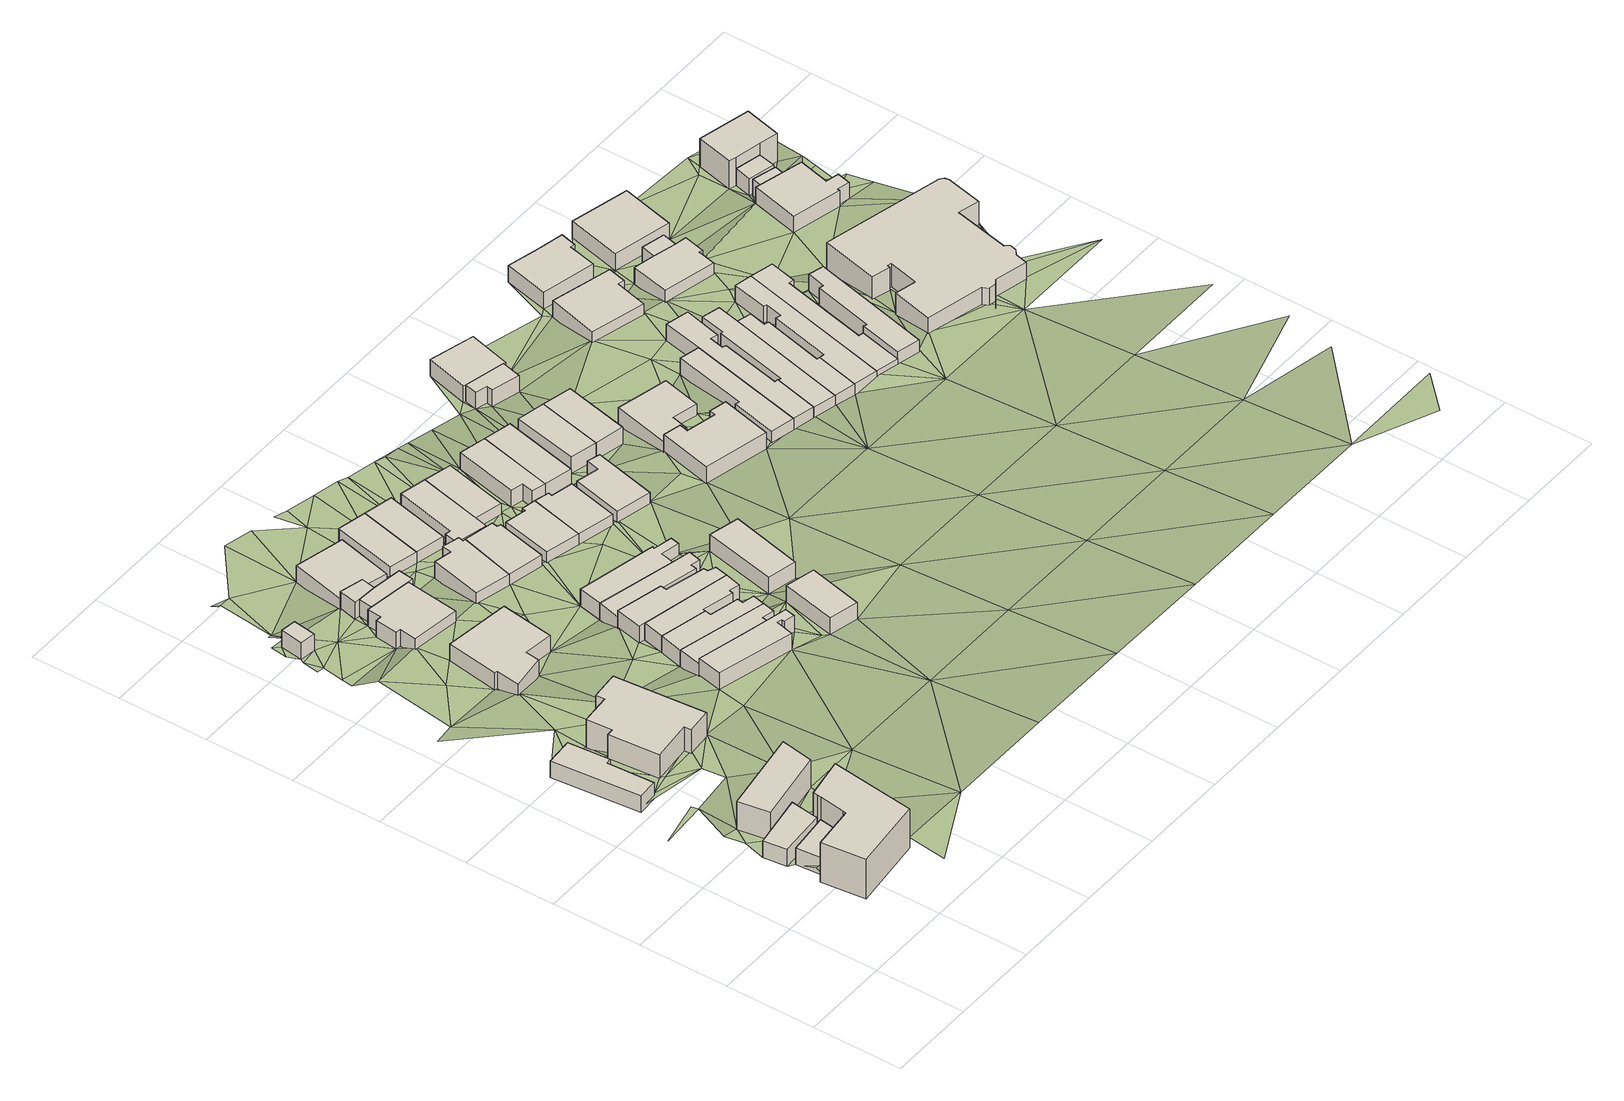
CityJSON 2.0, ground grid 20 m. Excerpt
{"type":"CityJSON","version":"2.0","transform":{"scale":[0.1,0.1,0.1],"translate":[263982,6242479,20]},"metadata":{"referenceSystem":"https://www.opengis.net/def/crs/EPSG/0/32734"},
"CityObjects":{
"building1":{"type":"Building","attributes":{"building":"yes","building:levels":1,"building_height":4.1,"plus_code":"4FRW3C9W+9MX","ground_height":29.31,"roof_height":33.41},"geometry":[{"type":"Solid","lod":"1","boundaries":[[[[0,1,2,3]],[[1,4,5,2]],[[4,6,7,5]],[[6,0,3,7]],[[3,2,5,7]],[[6,4,1,0]]]]}]},
"building2":{"type":"Building","attributes":{"building":"yes","building:levels":1,"building_height":4.1,"plus_code":"4FRW3C9W+CM9","ground_height":29.31,"roof_height":33.41},"geometry":[{"type":"Solid","lod":"1","boundaries":[[[[8,9,10,11]],[[9,12,13,10]],[[12,14,15,13]],[[14,16,17,15]],[[16,8,11,17]],[[11,10,13,15,17]],[[16,14,12,9,8]]]]}]},
"building3":{"type":"Building","attributes":{"building":"yes","building:levels":3,"building_height":9.7,"plus_code":"4FRW3C9W+9PF","ground_height":29.31,"roof_height":39.01},"geometry":[{"type":"Solid","lod":"1","boundaries":[[[[9,8,18,19]],[[8,1,20,18]],[[1,0,21,20]],[[0,22,23,21]],[[22,24,25,23]],[[24,26,27,25]],[[26,28,29,27]],[[28,30,31,29]],[[30,9,19,31]],[[19,18,20,21,23,25,27,29,31]],[[30,28,26,24,22,0,1,8,9]]]]}]},
"building4":{"type":"Building","attributes":{"address":"2D King Street Woodstock 7915 Cape Town","building":"house","building:levels":1,"building_height":4.1,"plus_code":"4FRW3C9W+GMW","ground_height":25.97,"roof_height":30.07},"geometry":[{"type":"Solid","lod":"1","boundaries":[[[[32,33,34,35]],[[33,36,37,34]],[[36,38,39,37]],[[38,40,41,39]],[[40,42,43,41]],[[42,32,35,43]],[[35,34,37,39,41,43]],[[42,40,38,36,33,32]]]]}]},
"building5":{"type":"Building","attributes":{"building":"yes","building:levels":2,"building_height":6.9,"plus_code":"4FRW3C9W+CPW","ground_height":29.19,"roof_height":36.09},"geometry":[{"type":"Solid","lod":"1","boundaries":[[[[44,45,46,47]],[[45,48,49,46]],[[48,50,51,49]],[[50,44,47,51]],[[47,46,49,51]],[[50,48,45,44]]]]}]},
"building6":{"type":"Building","attributes":{"address":"4 King Street Woodstock Cape Town","building":"house","building:levels":2,"building_height":6.9,"plus_code":"4FRW3C9W+HP5","ground_height":25.89,"roof_height":32.79},"geometry":[{"type":"Solid","lod":"1","boundaries":[[[[52,53,54,55]],[[53,56,57,54]],[[56,58,59,57]],[[58,60,61,59]],[[60,62,63,61]],[[62,64,65,63]],[[64,66,67,65]],[[66,68,69,67]],[[68,70,71,69]],[[70,52,55,71]],[[55,54,57,59,61,63,65,67,69,71]],[[70,68,66,64,62,60,58,56,53,52]]]]}]},
"building7":{"type":"Building","attributes":{"address":"Barton Street Woodstock 7915 Cape Town","building":"shed","building:levels":1,"building_height":4.1,"plus_code":"4FRW3C9W+RM9","ground_height":22.35,"roof_height":26.45},"geometry":[{"type":"Solid","lod":"1","boundaries":[[[[72,73,74,75]],[[73,76,77,74]],[[76,78,79,77]],[[78,72,75,79]],[[75,74,77,79]],[[78,76,73,72]]]]}]},
"building8":{"type":"Building","attributes":{"address":"5 Tech Road Woodstock 7915 Cape Town","building":"house","building:levels":1,"building_height":4.1,"plus_code":"4FRW3C9W+MQW","ground_height":24.24,"roof_height":28.34},"geometry":[{"type":"Solid","lod":"1","boundaries":[[[[80,81,82,83]],[[81,84,85,82]],[[84,86,87,85]],[[86,88,89,87]],[[88,90,91,89]],[[90,92,93,91]],[[92,94,95,93]],[[94,80,83,95]],[[83,82,85,87,89,91,93,95]],[[94,92,90,88,86,84,81,80]]]]}]},
"building9":{"type":"Building","attributes":{"address":"3 Tech Road Woodstock 7915 Cape Town","building":"construction","building:levels":1,"building_height":4.1,"plus_code":"4FRW3C9W+QQF","ground_height":22.33,"roof_height":26.43},"geometry":[{"type":"Solid","lod":"1","boundaries":[[[[96,97,98,99]],[[97,100,101,98]],[[100,102,103,101]],[[102,104,105,103]],[[104,106,107,105]],[[106,108,109,107]],[[108,110,111,109]],[[110,112,113,111]],[[112,96,99,113]],[[99,98,101,103,105,107,109,111,113]],[[112,110,108,106,104,102,100,97,96]]]]}]},
"building10":{"type":"Building","attributes":{"address":"Barton Street 7915 Cape Town","building":"garage","building:levels":1,"building_height":4.1,"plus_code":"4FRW3C9W+RQ3","ground_height":22.33,"roof_height":26.43},"geometry":[{"type":"Solid","lod":"1","boundaries":[[[[114,115,116,117]],[[115,118,119,116]],[[118,120,121,119]],[[120,122,123,121]],[[122,114,117,123]],[[117,116,119,121,123]],[[122,120,118,115,114]]]]}]},
"building11":{"type":"Building","attributes":{"address":"Tech Road 7915 Cape Town","building":"garage","building:levels":1,"building_height":4.1,"plus_code":"4FRW3C9W+QQW","ground_height":22.33,"roof_height":26.43},"geometry":[{"type":"Solid","lod":"1","boundaries":[[[[122,120,121,123]],[[120,97,98,121]],[[97,96,99,98]],[[96,124,125,99]],[[124,126,127,125]],[[126,122,123,127]],[[123,121,98,99,125,127]],[[126,124,96,97,120,122]]]]}]},
"building12":{"type":"Building","attributes":{"address":"13 Melbourne Road Woodstock 7915 Cape Town","building":"house","building:levels":1,"building_height":4.1,"plus_code":"4FRW3C9W+HV4","ground_height":27.3,"roof_height":31.4},"geometry":[{"type":"Solid","lod":"1","boundaries":[[[[128,129,130,131]],[[129,132,133,130]],[[132,134,135,133]],[[134,136,137,135]],[[136,138,139,137]],[[138,140,141,139]],[[140,142,143,141]],[[142,144,145,143]],[[144,128,131,145]],[[131,130,133,135,137,139,141,143,145]],[[144,142,140,138,136,134,132,129,128]]]]}]},
"building13":{"type":"Building","attributes":{"address":"6 Barton Street Woodstock 7915 Cape Town","building":"house","building:levels":1,"building_height":4.1,"plus_code":"4FRW3C9W+RQQ","ground_height":20.43,"roof_height":24.53},"geometry":[{"type":"Solid","lod":"1","boundaries":[[[[146,147,148,149]],[[147,150,151,148]],[[150,152,153,151]],[[152,154,155,153]],[[154,146,149,155]],[[149,148,151,153,155]],[[154,152,150,147,146]]]]}]},
"building14":{"type":"Building","attributes":{"address":"11 Melbourne Road Woodstock 7915 Cape Town","building":"house","building:levels":1,"building_height":4.1,"plus_code":"4FRW3C9W+HVC","ground_height":25.89,"roof_height":29.99},"geometry":[{"type":"Solid","lod":"1","boundaries":[[[[156,157,158,159]],[[157,160,161,158]],[[160,162,163,161]],[[162,164,165,163]],[[164,166,167,165]],[[166,168,169,167]],[[168,170,171,169]],[[170,156,159,171]],[[159,158,161,163,165,167,169,171]],[[170,168,166,164,162,160,157,156]]]]}]},
"building15":{"type":"Building","attributes":{"address":"9 Melbourne Road Woodstock 7915 Cape Town","building":"house","building:levels":1,"building_height":4.1,"plus_code":"4FRW3C9W+HVV","ground_height":25.84,"roof_height":29.94},"geometry":[{"type":"Solid","lod":"1","boundaries":[[[[172,173,174,175]],[[173,176,177,174]],[[176,178,179,177]],[[178,180,181,179]],[[180,182,183,181]],[[182,184,185,183]],[[184,186,187,185]],[[186,172,175,187]],[[175,174,177,179,181,183,185,187]],[[186,184,182,180,178,176,173,172]]]]}]},
"building16":{"type":"Building","attributes":{"address":"7 Melbourne Road Woodstock 7915 Cape Town","building":"house","building:levels":1,"building_height":4.1,"plus_code":"4FRW3C9W+JV7","ground_height":25.84,"roof_height":29.94},"geometry":[{"type":"Solid","lod":"1","boundaries":[[[[188,173,174,189]],[[173,172,175,174]],[[172,190,191,175]],[[190,192,193,191]],[[192,194,195,193]],[[194,196,197,195]],[[196,198,199,197]],[[198,188,189,199]],[[189,174,175,191,193,195,197,199]],[[198,196,194,192,190,172,173,188]]]]}]},
"building17":{"type":"Building","attributes":{"address":"Woodstock Cape Town","building":"semidetached_house","building:levels":1,"building_height":4.1,"plus_code":"4FRW3C9W+QR9","ground_height":22.33,"roof_height":26.43},"geometry":[{"type":"Solid","lod":"1","boundaries":[[[[200,201,202,203]],[[201,204,205,202]],[[204,206,207,205]],[[206,208,209,207]],[[208,210,211,209]],[[210,212,213,211]],[[212,214,215,213]],[[214,200,203,215]],[[203,202,205,207,209,211,213,215]],[[214,212,210,208,206,204,201,200]]]]}]},
"building18":{"type":"Building","attributes":{"address":"5 Melbourne Road Woodstock 7915 Cape Town","building":"house","building:levels":1,"building_height":4.1,"plus_code":"4FRW3C9W+JVG","ground_height":25.84,"roof_height":29.94},"geometry":[{"type":"Solid","lod":"1","boundaries":[[[[216,217,218,219]],[[217,188,189,218]],[[188,198,199,189]],[[198,220,221,199]],[[220,222,223,221]],[[222,224,225,223]],[[224,226,227,225]],[[226,228,229,227]],[[228,216,219,229]],[[219,218,189,199,221,223,225,227,229]],[[228,226,224,222,220,198,188,217,216]]]]}]},
"building19":{"type":"Building","attributes":{"address":"Barton Street Woodstock Cape Town","building":"house","building:levels":1,"building_height":4.1,"plus_code":"4FRW3C9W+RRP","ground_height":20.45,"roof_height":24.55},"geometry":[{"type":"Solid","lod":"1","boundaries":[[[[230,231,232,233]],[[231,234,235,232]],[[234,236,237,235]],[[236,230,233,237]],[[233,232,235,237]],[[236,234,231,230]]]]}]},
"building20":{"type":"Building","attributes":{"address":"3 Melbourne Road Woodstock 7915 Cape Town","building":"house","building:levels":1,"building_height":4.1,"plus_code":"4FRW3C9W+JVX","ground_height":24.24,"roof_height":28.34},"geometry":[{"type":"Solid","lod":"1","boundaries":[[[[238,239,240,241]],[[239,242,243,240]],[[242,244,245,243]],[[244,246,247,245]],[[246,248,249,247]],[[248,250,251,249]],[[250,252,253,251]],[[252,254,255,253]],[[254,238,241,255]],[[241,240,243,245,247,249,251,253,255]],[[254,252,250,248,246,244,242,239,238]]]]}]},
"building21":{"type":"Building","attributes":{"address":"Woodstock Cape Town","building":"semidetached_house","building:levels":1,"building_height":4.1,"plus_code":"4FRW3C9W+QV4","ground_height":22.3,"roof_height":26.4},"geometry":[{"type":"Solid","lod":"1","boundaries":[[[[200,256,257,203]],[[256,258,259,257]],[[258,260,261,259]],[[260,262,263,261]],[[262,201,202,263]],[[201,200,203,202]],[[203,257,259,261,263,202]],[[201,262,260,258,256,200]]]]}]},
"building22":{"type":"Building","attributes":{"address":"1 Melbourne Road 7915 Cape Town","building":"house","building:levels":1,"building_height":4.1,"plus_code":"4FRW3C9W+MW6","ground_height":24.21,"roof_height":28.31},"geometry":[{"type":"Solid","lod":"1","boundaries":[[[[238,254,255,241]],[[254,264,265,255]],[[264,266,267,265]],[[266,268,269,267]],[[268,270,271,269]],[[270,272,273,271]],[[272,274,275,273]],[[274,238,241,275]],[[241,255,265,267,269,271,273,275]],[[274,272,270,268,266,264,254,238]]]]}]},
"building23":{"type":"Building","attributes":{"address":"Melbourne Road Woodstock 7915 Cape Town","building":"garage","building:levels":1,"amenity":"parking","building_height":4.1,"plus_code":"4FRW3C9W+GXJ","ground_height":27.3,"roof_height":31.4},"geometry":[{"type":"Solid","lod":"1","boundaries":[[[[276,277,278,279]],[[277,280,281,278]],[[280,282,283,281]],[[282,276,279,283]],[[279,278,281,283]],[[282,280,277,276]]]]}]},
"building24":{"type":"Building","attributes":{"address":"Barton Street Woodstock Cape Town","building":"house","building:levels":1,"building_height":4.1,"plus_code":"4FRW3C9W+RVF","ground_height":20.45,"roof_height":24.55},"geometry":[{"type":"Solid","lod":"1","boundaries":[[[[230,236,237,233]],[[236,284,285,237]],[[284,286,287,285]],[[286,230,233,287]],[[233,237,285,287]],[[286,284,236,230]]]]}]},
"building25":{"type":"Building","attributes":{"address":"38 Earl Street Woodstock 7915 Cape Town","building":"semidetached_house","building:levels":1,"building_height":4.1,"plus_code":"4FRW3C9W+PWV","ground_height":22.3,"roof_height":26.4},"geometry":[{"type":"Solid","lod":"1","boundaries":[[[[288,289,290,291]],[[289,292,293,290]],[[292,294,295,293]],[[294,296,297,295]],[[296,298,299,297]],[[298,288,291,299]],[[291,290,293,295,297,299]],[[298,296,294,292,289,288]]]]}]},
"building26":{"type":"Building","attributes":{"address":"12 Barton Street Woodstock Cape Town","building":"house","building:levels":1,"building_height":4.1,"plus_code":"4FRW3C9W+RWC","ground_height":20.37,"roof_height":24.47},"geometry":[{"type":"Solid","lod":"1","boundaries":[[[[300,301,302,303]],[[301,304,305,302]],[[304,306,307,305]],[[306,308,309,307]],[[308,310,311,309]],[[310,312,313,311]],[[312,300,303,313]],[[303,302,305,307,309,311,313]],[[312,310,308,306,304,301,300]]]]}]},
"building27":{"type":"Building","attributes":{"address":"Melbourne Road Woodstock 7915 Cape Town","building":"garage","building:levels":1,"amenity":"parking","building_height":4.1,"plus_code":"4FRW3C9W+JX4","ground_height":25.77,"roof_height":29.87},"geometry":[{"type":"Solid","lod":"1","boundaries":[[[[314,315,316,317]],[[315,318,319,316]],[[318,320,321,319]],[[320,314,317,321]],[[317,316,319,321]],[[320,318,315,314]]]]}]},
"building28":{"type":"Building","attributes":{"address":"14 Barton Street Woodstock Cape Town","building":"house","building:levels":1,"building_height":4.1,"plus_code":"4FRW3C9W+RW8","ground_height":20.37,"roof_height":24.47},"geometry":[{"type":"Solid","lod":"1","boundaries":[[[[301,300,303,302]],[[300,322,323,303]],[[322,324,325,323]],[[324,301,302,325]],[[302,303,323,325]],[[324,322,300,301]]]]}]},
"building29":{"type":"Building","attributes":{"address":"36 Earl Street Woodstock 7915 Cape Town","building":"semidetached_house","building:levels":1,"building_height":4.1,"plus_code":"4FRW3C9W+PXJ","ground_height":22.3,"roof_height":26.4},"geometry":[{"type":"Solid","lod":"1","boundaries":[[[[289,288,291,290]],[[288,326,327,291]],[[326,328,329,327]],[[328,330,331,329]],[[330,332,333,331]],[[332,289,290,333]],[[290,291,327,329,331,333]],[[332,330,328,326,288,289]]]]}]},
"building30":{"type":"Building","attributes":{"address":"16 Barton Street Woodstock Cape Town","building":"house","building:levels":1,"building_height":4.1,"plus_code":"4FRW3C9W+RX2","ground_height":22.3,"roof_height":26.4},"geometry":[{"type":"Solid","lod":"1","boundaries":[[[[334,335,336,337]],[[335,338,339,336]],[[338,340,341,339]],[[340,342,343,341]],[[342,344,345,343]],[[344,334,337,345]],[[337,336,339,341,343,345]],[[344,342,340,338,335,334]]]]}]},
"building31":{"type":"Building","attributes":{"address":"34 Earl Street Woodstock 7915 Cape Town","building":"semidetached_house","building:levels":1,"building_height":4.1,"plus_code":"4FRW3C9W+PXH","ground_height":22.27,"roof_height":26.37},"geometry":[{"type":"Solid","lod":"1","boundaries":[[[[346,347,348,349]],[[347,350,351,348]],[[350,352,353,351]],[[352,354,355,353]],[[354,356,357,355]],[[356,346,349,357]],[[349,348,351,353,355,357]],[[356,354,352,350,347,346]]]]}]},
"building32":{"type":"Building","attributes":{"address":"18 Barton Street Woodstock Cape Town","building":"house","building:levels":1,"building_height":4.1,"plus_code":"4FRW3C9W+QXW","ground_height":22.27,"roof_height":26.37},"geometry":[{"type":"Solid","lod":"1","boundaries":[[[[334,344,345,337]],[[344,358,359,345]],[[358,360,361,359]],[[360,334,337,361]],[[337,345,359,361]],[[360,358,344,334]]]]}]},
"building33":{"type":"Building","attributes":{"address":"Barton Street Woodstock Cape Town","building":"house","building:levels":1,"building_height":4.1,"plus_code":"4FRW3C9X+Q2V","ground_height":22.27,"roof_height":26.37},"geometry":[{"type":"Solid","lod":"1","boundaries":[[[[362,363,364,365]],[[363,366,367,364]],[[366,368,369,367]],[[368,362,365,369]],[[365,364,367,369]],[[368,366,363,362]]]]}]},
"building34":{"type":"Building","attributes":{"address":"Barton Street Woodstock Cape Town","building":"house","building:levels":1,"building_height":4.1,"plus_code":"4FRW3C9X+Q2Q","ground_height":22.27,"roof_height":26.37},"geometry":[{"type":"Solid","lod":"1","boundaries":[[[[363,362,365,364]],[[362,370,371,365]],[[370,372,373,371]],[[372,363,364,373]],[[364,365,371,373]],[[372,370,362,363]]]]}]},
"building35":{"type":"Building","attributes":{"address":"28 Earl Street Woodstock 7915 Cape Town","building":"house","building:levels":1,"building_height":4.1,"plus_code":"4FRW3C9X+M3W","ground_height":24.02,"roof_height":28.12},"geometry":[{"type":"Solid","lod":"1","boundaries":[[[[374,375,376,377]],[[375,378,379,376]],[[378,380,381,379]],[[380,382,383,381]],[[382,384,385,383]],[[384,386,387,385]],[[386,388,389,387]],[[388,374,377,389]],[[377,376,379,381,383,385,387,389]],[[388,386,384,382,380,378,375,374]]]]}]},
"building36":{"type":"Building","attributes":{"address":"12 Caleb Street 7915 Cape Town","building":"garage","building:levels":1,"building_height":4.1,"plus_code":"4FRW3C9X+V36","ground_height":20.41,"roof_height":24.51},"geometry":[{"type":"Solid","lod":"1","boundaries":[[[[390,391,392,393]],[[391,394,395,392]],[[394,396,397,395]],[[396,398,399,397]],[[398,400,401,399]],[[400,390,393,401]],[[393,392,395,397,399,401]],[[400,398,396,394,391,390]]]]}]},
"building37":{"type":"Building","attributes":{"address":"30 Earl Street Woodstock 7915 Cape Town","building":"house","building:levels":1,"building_height":4.1,"plus_code":"4FRW3C9X+P3X","ground_height":22.17,"roof_height":26.27},"geometry":[{"type":"Solid","lod":"1","boundaries":[[[[402,403,404,405]],[[403,406,407,404]],[[406,408,409,407]],[[408,410,411,409]],[[410,412,413,411]],[[412,414,415,413]],[[414,402,405,415]],[[405,404,407,409,411,413,415]],[[414,412,410,408,406,403,402]]]]}]},
"building38":{"type":"Building","attributes":{"address":"12 Caleb Street Woodstock 7915 Cape Town","building":"house","building:levels":1,"building_height":4.1,"plus_code":"4FRW3C9X+V3J","ground_height":20.41,"roof_height":24.51},"geometry":[{"type":"Solid","lod":"1","boundaries":[[[[391,390,393,392]],[[390,416,417,393]],[[416,418,419,417]],[[418,420,421,419]],[[420,422,423,421]],[[422,391,392,423]],[[392,393,417,419,421,423]],[[422,420,418,416,390,391]]]]}]},
"building39":{"type":"Building","attributes":{"address":"Earl Street Woodstock 7915 Cape Town","building":"house","building:levels":1,"building_height":4.1,"plus_code":"4FRW3C9X+P5J","ground_height":22.17,"roof_height":26.27},"geometry":[{"type":"Solid","lod":"1","boundaries":[[[[424,425,426,427]],[[425,428,429,426]],[[428,430,431,429]],[[430,432,433,431]],[[432,434,435,433]],[[434,424,427,435]],[[427,426,429,431,433,435]],[[434,432,430,428,425,424]]]]}]},
"building40":{"type":"Building","attributes":{"address":"Earl Street Woodstock 7915 Cape Town","building":"house","building:levels":1,"building_height":4.1,"plus_code":"4FRW3C9X+P5F","ground_height":22.17,"roof_height":26.27},"geometry":[{"type":"Solid","lod":"1","boundaries":[[[[436,437,438,439]],[[437,440,441,438]],[[440,442,443,441]],[[442,444,445,443]],[[444,446,447,445]],[[446,448,449,447]],[[448,450,451,449]],[[450,452,453,451]],[[452,425,426,453]],[[425,424,427,426]],[[424,436,439,427]],[[439,438,441,443,445,447,449,451,453,426,427]],[[424,425,452,450,448,446,444,442,440,437,436]]]]}]},
"building41":{"type":"Building","attributes":{"address":"Earl Street Woodstock 7915 Cape Town","building":"house","building:levels":1,"building_height":4.1,"plus_code":"4FRW3C9X+P5H","ground_height":22,"roof_height":26.1},"geometry":[{"type":"Solid","lod":"1","boundaries":[[[[454,455,456,457]],[[455,458,459,456]],[[458,460,461,459]],[[460,462,463,461]],[[462,464,465,463]],[[464,466,467,465]],[[466,468,469,467]],[[468,470,471,469]],[[470,454,457,471]],[[457,456,459,461,463,465,467,469,471]],[[470,468,466,464,462,460,458,455,454]]]]}]},
"building42":{"type":"Building","attributes":{"address":"Earl Street Woodstock 7915 Cape Town","building":"house","building:levels":1,"building_height":4.1,"plus_code":"4FRW3C9X+P67","ground_height":22,"roof_height":26.1},"geometry":[{"type":"Solid","lod":"1","boundaries":[[[[454,470,471,457]],[[470,472,473,471]],[[472,474,475,473]],[[474,476,477,475]],[[476,478,479,477]],[[478,480,481,479]],[[480,482,483,481]],[[482,454,457,483]],[[457,471,473,475,477,479,481,483]],[[482,480,478,476,474,472,470,454]]]]}]},
"building43":{"type":"Building","attributes":{"address":"11 Caleb Street Woodstock 7915 Cape Town","building":"house","building:levels":1,"building_height":4.1,"plus_code":"4FRW3C9X+R5W","ground_height":20.29,"roof_height":24.39},"geometry":[{"type":"Solid","lod":"1","boundaries":[[[[484,485,486,487]],[[485,488,489,486]],[[488,490,491,489]],[[490,492,493,491]],[[492,494,495,493]],[[494,484,487,495]],[[487,486,489,491,493,495]],[[494,492,490,488,485,484]]]]}]},
"building44":{"type":"Building","attributes":{"address":"Earl Street Woodstock 7915 Cape Town","building":"house","building:levels":1,"building_height":4.1,"plus_code":"4FRW3C9X+P69","ground_height":22,"roof_height":26.1},"geometry":[{"type":"Solid","lod":"1","boundaries":[[[[496,497,498,499]],[[497,500,501,498]],[[500,502,503,501]],[[502,504,505,503]],[[504,506,507,505]],[[506,508,509,507]],[[508,510,511,509]],[[510,474,475,511]],[[474,472,473,475]],[[472,496,499,473]],[[499,498,501,503,505,507,509,511,475,473]],[[472,474,510,508,506,504,502,500,497,496]]]]}]},
"building45":{"type":"Building","attributes":{"address":"Grace Cottage (NOAH) 9 Caleb Street Woodstock 7915 Cape Town","building":"residential","building:levels":1,"building:use":"residential","beds":"9","amenity":"social_facility","social_facility":"group_home","operator":"Neighbourhood Old Age Home","building_height":4.1,"plus_code":"4FRW3C9X+W62","ground_height":20.29,"roof_height":24.39},"geometry":[{"type":"Solid","lod":"1","boundaries":[[[[512,513,514,515]],[[513,516,517,514]],[[516,518,519,517]],[[518,520,521,519]],[[520,522,523,521]],[[522,524,525,523]],[[524,512,515,525]],[[515,514,517,519,521,523,525]],[[524,522,520,518,516,513,512]]]]}]},
"building46":{"type":"Building","attributes":{"address":"Earl Street Woodstock 7915 Cape Town","building":"house","building:levels":1,"building_height":4.1,"plus_code":"4FRW3C9X+P76","ground_height":22,"roof_height":26.1},"geometry":[{"type":"Solid","lod":"1","boundaries":[[[[526,527,528,529]],[[527,530,531,528]],[[530,532,533,531]],[[532,534,535,533]],[[534,536,537,535]],[[536,497,498,537]],[[497,496,499,498]],[[496,526,529,499]],[[529,528,531,533,535,537,498,499]],[[496,497,536,534,532,530,527,526]]]]}]},
"building47":{"type":"Building","attributes":{"address":"16 Earl Street Woodstock 7915 Cape Town","building":"house","building:levels":1,"building_height":4.1,"plus_code":"4FRW3C9X+P74","ground_height":23.73,"roof_height":27.83},"geometry":[{"type":"Solid","lod":"1","boundaries":[[[[538,539,540,541]],[[539,542,543,540]],[[542,544,545,543]],[[544,546,547,545]],[[546,548,549,547]],[[548,550,551,549]],[[550,552,553,551]],[[552,538,541,553]],[[541,540,543,545,547,549,551,553]],[[552,550,548,546,544,542,539,538]]]]}]},
"building48":{"type":"Building","attributes":{"address":"10 Caesar Street Woodstock 7915 Cape Town","building":"house","building:levels":1,"building_height":4.1,"plus_code":"4FRW3C9X+R7J","ground_height":20.29,"roof_height":24.39},"geometry":[{"type":"Solid","lod":"1","boundaries":[[[[554,555,556,557]],[[555,558,559,556]],[[558,560,561,559]],[[560,562,563,561]],[[562,564,565,563]],[[564,566,567,565]],[[566,568,569,567]],[[568,554,557,569]],[[557,556,559,561,563,565,567,569]],[[568,566,564,562,560,558,555,554]]]]}]},
"building49":{"type":"Building","attributes":{"address":"Caesar Street 7915 Woodstock, Cape Town","building":"garage","building:levels":1,"building_height":4.1,"plus_code":"4FRW3C9X+R7V","ground_height":20.29,"roof_height":24.39},"geometry":[{"type":"Solid","lod":"1","boundaries":[[[[554,570,571,557]],[[570,572,573,571]],[[572,555,556,573]],[[555,554,557,556]],[[557,571,573,556]],[[555,572,570,554]]]]}]},
"building50":{"type":"Building","attributes":{"address":"8 Caesar Street Woodstock 7915 Cape Town","building":"house","building:levels":1,"building_height":4.1,"plus_code":"4FRW3C9X+V7M","ground_height":20.29,"roof_height":24.39},"geometry":[{"type":"Solid","lod":"1","boundaries":[[[[574,575,576,577]],[[575,578,579,576]],[[578,580,581,579]],[[580,574,577,581]],[[577,576,579,581]],[[580,578,575,574]]]]}]},
"building51":{"type":"Building","attributes":{"address":"Victoria Court Earl Street Woodstock 7915 Cape Town","building":"apartments","building:levels":2,"building:flats":"11","building_height":6.9,"plus_code":"4FRW3C9X+M9M","ground_height":21.75,"roof_height":28.65},"geometry":[{"type":"Solid","lod":"1","boundaries":[[[[582,583,584,585]],[[583,586,587,584]],[[586,588,589,587]],[[588,590,591,589]],[[590,592,593,591]],[[592,594,595,593]],[[594,596,597,595]],[[596,598,599,597]],[[598,600,601,599]],[[600,602,603,601]],[[602,604,605,603]],[[604,606,607,605]],[[606,608,609,607]],[[608,610,611,609]],[[610,612,613,611]],[[612,614,615,613]],[[614,616,617,615]],[[616,618,619,617]],[[618,620,621,619]],[[620,622,623,621]],[[622,624,625,623]],[[624,582,585,625]],[[585,584,587,589,591,593,595,597,599,601,603,605,607,609,611,613,615,617,619,621,623,625]],[[624,622,620,618,616,614,612,610,608,606,604,602,600,598,596,594,592,590,588,586,583,582]]]]}]},
"building52":{"type":"Building","attributes":{"address":"11 Caesar Street Woodstock 7915 Cape Town","building":"house","building:levels":1,"building_height":4.1,"plus_code":"4FRW3C9X+R94","ground_height":21.75,"roof_height":25.85},"geometry":[{"type":"Solid","lod":"1","boundaries":[[[[626,627,628,629]],[[627,630,631,628]],[[630,632,633,631]],[[632,634,635,633]],[[634,636,637,635]],[[636,638,639,637]],[[638,640,641,639]],[[640,626,629,641]],[[629,628,631,633,635,637,639,641]],[[640,638,636,634,632,630,627,626]]]]}]},
"building53":{"type":"Building","attributes":{"building":"garage","building:levels":1,"building_height":4.1,"plus_code":"4FRW3C9X+R9G","ground_height":20.21,"roof_height":24.31},"geometry":[{"type":"Solid","lod":"1","boundaries":[[[[642,643,644,645]],[[643,646,647,644]],[[646,648,649,647]],[[648,642,645,649]],[[645,644,647,649]],[[648,646,643,642]]]]}]},
"building54":{"type":"Building","attributes":{"building":"garage","building:levels":1,"building_height":4.1,"plus_code":"4FRW3C9X+R9X","ground_height":20.21,"roof_height":24.31},"geometry":[{"type":"Solid","lod":"1","boundaries":[[[[650,651,652,653]],[[651,654,655,652]],[[654,656,657,655]],[[656,650,653,657]],[[653,652,655,657]],[[656,654,651,650]]]]}]},
"building55":{"type":"Building","attributes":{"address":"9 Caesar Street Woodstock Cape Town","building":"house","building:levels":2,"building_height":6.9,"plus_code":"4FRW3C9X+VC6","ground_height":20.21,"roof_height":27.11},"geometry":[{"type":"Solid","lod":"1","boundaries":[[[[651,650,658,659]],[[650,660,661,658]],[[660,662,663,661]],[[662,664,665,663]],[[664,666,667,665]],[[666,651,659,667]],[[659,658,661,663,665,667]],[[666,664,662,660,650,651]]]]}]},
"terrain1":{"type":"TINRelief","geometry":[{"type":"CompositeSurface","lod":"1","boundaries":[[[668,669,670]],[[670,4,668]],[[670,669,671]],[[672,14,673]],[[4,8,16]],[[674,675,672]],[[676,670,671]],[[672,673,674]],[[14,12,673]],[[1,8,4]],[[675,674,677]],[[677,678,679]],[[674,680,677]],[[681,673,12]],[[12,9,30]],[[682,683,684]],[[685,686,683]],[[685,683,687]],[[688,689,690]],[[691,687,683]],[[48,680,674]],[[691,683,682]],[[12,30,681]],[[685,687,692]],[[685,692,42]],[[42,693,32]],[[689,30,690]],[[42,692,694]],[[691,695,687]],[[696,693,697]],[[698,694,692]],[[693,42,694]],[[691,682,699]],[[695,691,699]],[[682,680,700]],[[701,681,30]],[[702,693,694]],[[700,680,48]],[[703,697,693]],[[699,682,700]],[[30,689,701]],[[704,702,694]],[[681,701,48]],[[697,705,706]],[[702,703,693]],[[705,697,707]],[[707,697,703]],[[708,709,710]],[[52,703,702]],[[711,700,48]],[[106,712,706]],[[709,76,710]],[[713,712,106]],[[73,72,714]],[[73,710,76]],[[715,709,713]],[[716,714,72]],[[48,701,711]],[[707,703,717]],[[718,706,705]],[[705,707,719]],[[716,72,720]],[[715,76,709]],[[703,52,721]],[[78,720,72]],[[715,713,106]],[[706,718,106]],[[718,705,719]],[[722,52,700]],[[76,715,78]],[[723,720,78]],[[724,720,723]],[[700,711,722]],[[689,725,701]],[[715,106,104]],[[718,108,106]],[[721,52,726]],[[115,723,78]],[[715,115,78]],[[727,52,722]],[[100,715,104]],[[721,94,92]],[[728,729,723]],[[718,719,730]],[[731,729,732]],[[100,118,715]],[[727,156,52]],[[104,102,100]],[[728,732,729]],[[156,726,52]],[[118,115,715]],[[701,132,711]],[[689,733,725]],[[94,721,726]],[[120,100,97]],[[120,118,100]],[[154,728,723]],[[719,80,730]],[[154,723,115]],[[711,132,722]],[[726,156,734]],[[132,701,725]],[[94,726,735]],[[736,726,734]],[[80,94,737]],[[726,736,735]],[[80,738,730]],[[734,739,736]],[[728,154,740]],[[96,730,124]],[[741,114,122]],[[730,738,124]],[[238,94,735]],[[80,737,738]],[[737,94,274]],[[126,741,122]],[[238,274,94]],[[738,212,124]],[[738,737,742]],[[741,126,743]],[[144,744,745]],[[126,124,746]],[[743,126,746]],[[740,154,747]],[[274,742,737]],[[124,212,746]],[[741,743,152]],[[134,132,138]],[[725,733,748]],[[277,132,725]],[[142,744,144]],[[140,138,132]],[[136,134,138]],[[154,152,231]],[[746,749,743]],[[132,750,140]],[[186,184,172]],[[277,750,132]],[[751,747,154]],[[752,753,744]],[[231,152,743]],[[212,208,746]],[[190,172,192]],[[154,231,751]],[[744,142,752]],[[140,750,142]],[[210,208,212]],[[749,746,208]],[[725,280,277]],[[754,742,274]],[[172,184,192]],[[226,755,228]],[[180,184,182]],[[276,142,750]],[[276,750,277]],[[752,142,276]],[[754,274,756]],[[180,192,184]],[[749,208,757]],[[758,752,276]],[[226,759,755]],[[208,206,760]],[[192,196,194]],[[196,192,180]],[[180,758,276]],[[208,760,757]],[[204,201,206]],[[751,231,230]],[[201,760,206]],[[761,280,725]],[[226,224,759]],[[756,274,762]],[[725,748,761]],[[315,196,180]],[[751,763,764]],[[760,765,757]],[[315,180,276]],[[766,760,201]],[[198,196,315]],[[272,762,274]],[[754,756,296]],[[222,220,224]],[[220,198,315]],[[759,224,220]],[[751,230,767]],[[286,757,765]],[[763,751,767]],[[201,262,766]],[[296,258,754]],[[282,315,276]],[[768,759,220]],[[759,768,769]],[[770,304,765]],[[260,258,262]],[[771,772,773]],[[296,262,258]],[[774,756,762]],[[262,296,766]],[[220,315,314]],[[304,286,765]],[[318,315,282]],[[220,314,768]],[[771,775,772]],[[272,270,268]],[[230,286,776]],[[230,776,767]],[[314,771,768]],[[766,296,777]],[[778,282,280]],[[777,779,766]],[[292,296,294]],[[771,314,775]],[[778,280,761]],[[272,780,762]],[[292,777,296]],[[775,314,268]],[[774,762,780]],[[272,268,781]],[[782,286,304]],[[318,282,778]],[[782,776,286]],[[781,780,272]],[[268,314,320]],[[338,777,292]],[[289,338,292]],[[761,748,783]],[[338,784,777]],[[342,338,289]],[[301,785,304]],[[304,785,782]],[[332,342,289]],[[786,781,268]],[[338,342,340]],[[787,777,784]],[[786,268,320]],[[781,328,780]],[[342,332,344]],[[788,320,318]],[[778,788,318]],[[335,784,338]],[[328,332,330]],[[344,332,328]],[[301,787,789]],[[784,335,787]],[[781,354,328]],[[785,301,789]],[[790,778,761]],[[328,358,344]],[[328,354,358]],[[787,791,789]],[[789,791,785]],[[787,335,792]],[[320,793,786]],[[354,794,358]],[[790,761,783]],[[320,788,793]],[[787,792,791]],[[358,794,350]],[[350,368,358]],[[795,335,334]],[[792,335,795]],[[788,778,796]],[[358,368,360]],[[347,786,797]],[[347,368,350]],[[797,786,793]],[[347,362,368]],[[796,778,790]],[[360,368,366]],[[360,798,334]],[[798,795,334]],[[797,799,347]],[[793,788,380]],[[799,797,793]],[[370,362,347]],[[799,370,347]],[[394,360,366]],[[800,790,783]],[[798,360,394]],[[801,788,796]],[[366,363,398]],[[801,380,788]],[[398,394,366]],[[370,799,802]],[[798,394,422]],[[803,804,805]],[[394,391,422]],[[394,398,396]],[[420,798,422]],[[805,804,386]],[[802,372,370]],[[363,400,398]],[[805,384,806]],[[796,790,807]],[[400,363,372]],[[386,384,805]],[[808,806,384]],[[809,382,380]],[[380,810,809]],[[800,807,790]],[[412,372,802]],[[810,380,801]],[[382,808,384]],[[382,809,811]],[[390,400,416]],[[808,382,811]],[[808,811,812]],[[813,801,796]],[[801,814,810]],[[400,372,815]],[[412,816,372]],[[808,812,428]],[[400,815,416]],[[412,808,428]],[[813,796,807]],[[817,814,801]],[[816,815,372]],[[818,817,801]],[[418,416,819]],[[816,412,428]],[[800,820,807]],[[801,821,818]],[[492,416,815]],[[821,801,813]],[[822,442,823]],[[425,816,428]],[[442,822,824]],[[819,416,492]],[[816,452,815]],[[816,425,452]],[[442,824,825]],[[442,446,444]],[[442,448,446]],[[813,807,826]],[[825,448,442]],[[818,821,827]],[[828,815,452]],[[518,819,492]],[[825,829,448]],[[825,830,829]],[[820,826,807]],[[831,832,833]],[[834,827,821]],[[450,448,829]],[[833,832,835]],[[452,450,828]],[[516,819,518]],[[450,829,455]],[[835,836,833]],[[837,834,821]],[[518,492,520]],[[833,482,838]],[[454,482,455]],[[839,828,450]],[[455,839,450]],[[482,833,502]],[[502,833,836]],[[821,813,840]],[[485,828,488]],[[821,841,837]],[[488,828,839]],[[520,492,490]],[[826,842,813]],[[836,843,502]],[[455,482,500]],[[843,504,502]],[[839,455,500]],[[482,502,500]],[[844,538,550]],[[558,488,839]],[[538,552,550]],[[488,558,490]],[[813,842,840]],[[500,845,839]],[[841,846,837]],[[520,490,575]],[[844,550,532]],[[821,840,841]],[[575,490,558]],[[520,524,522]],[[520,575,524]],[[845,847,839]],[[848,826,820]],[[845,500,497]],[[544,837,846]],[[558,572,575]],[[820,849,850]],[[572,558,555]],[[548,546,550]],[[546,532,550]],[[845,497,536]],[[534,532,546]],[[524,575,574]],[[847,845,536]],[[546,544,534]],[[851,544,846]],[[534,544,536]],[[852,841,853]],[[536,854,847]],[[572,578,575]],[[846,855,851]],[[854,856,847]],[[840,853,841]],[[855,846,857]],[[842,826,858]],[[582,544,851]],[[544,582,536]],[[572,570,578]],[[554,568,570]],[[855,857,859]],[[859,860,855]],[[578,570,568]],[[861,853,840]],[[627,854,536]],[[862,861,840]],[[536,582,627]],[[863,840,842]],[[840,864,862]],[[568,854,626]],[[626,578,568]],[[627,626,854]],[[865,864,866]],[[630,627,582]],[[867,580,578]],[[868,864,840]],[[666,578,626]],[[578,666,867]],[[866,864,868]],[[869,870,871]],[[582,872,630]],[[868,870,866]],[[869,871,873]],[[626,874,646]],[[654,626,646]],[[626,654,666]],[[875,580,867]],[[874,626,876]],[[666,654,651]],[[630,634,632]],[[654,646,656]],[[626,640,876]],[[666,664,867]],[[646,877,656]],[[634,630,872]],[[867,664,875]],[[876,640,877]],[[638,636,878]],[[656,877,640]],[[638,878,640]],[[634,879,636]],[[879,634,872]],[[878,636,880]],[[660,650,656]],[[656,640,881]],[[882,640,878]],[[636,879,880]],[[662,875,664]],[[660,656,881]],[[882,881,640]],[[883,875,662]],[[660,881,884]],[[884,662,660]]]}]}
},
"vertices":[
[157,191,93],[165,248,93],[165,248,134],[157,191,134],[72,238,93],[72,238,134],[77,182,93],[77,182,134],
[166,257,93],[167,266,93],[167,266,134],[166,257,134],[174,320,93],[174,320,134],[52,300,93],[52,300,134],[59,248,93],[59,248,134],
[166,257,190],[167,266,190],[165,248,190],[157,191,190],[156,183,93],[156,183,190],[59,172,93],[59,172,190],[70,74,93],[70,74,190],[235,93,93],[235,93,190],[258,282,93],[258,282,190],
[35,777,60],[54,581,60],[54,581,101],[35,777,101],[99,584,60],[99,584,101],[93,688,60],[93,688,101],[105,689,60],[105,689,101],[97,782,60],[97,782,101],
[101,317,92],[267,344,92],[267,344,161],[101,317,161],[279,417,92],[279,417,161],[90,387,92],[90,387,161],
[275,806,59],[211,800,59],[211,800,128],[275,806,128],[213,780,59],[213,780,128],[145,774,59],[145,774,128],[150,717,59],[150,717,128],[134,716,59],[134,716,128],[144,604,59],[144,604,128],[235,613,59],[235,613,128],[236,598,59],[236,598,128],[293,603,59],[293,603,128],
[78,1427,23],[70,1376,23],[70,1376,64],[78,1427,64],[105,1372,23],[105,1372,64],[112,1422,23],[112,1422,64],
[359,1118,42],[212,1137,42],[212,1137,83],[359,1118,83],[194,1020,42],[194,1020,83],[200,1019,42],[200,1019,83],[194,966,42],[194,966,83],[273,976,42],[273,976,83],[277,1007,42],[277,1007,83],[342,999,42],[342,999,83],
[328,1316,23],[229,1330,23],[229,1330,64],[328,1316,64],[220,1331,23],[220,1331,64],[217,1299,23],[217,1299,64],[204,1300,23],[204,1300,64],[198,1250,23],[198,1250,64],[209,1249,23],[209,1249,64],[204,1210,23],[204,1210,64],[313,1196,23],[313,1196,64],
[284,1390,23],[232,1403,23],[232,1403,64],[284,1390,64],[222,1362,23],[222,1362,64],[234,1361,23],[234,1361,64],[278,1358,23],[278,1358,64],
[340,1315,23],[340,1315,64],[344,1349,23],[344,1349,64],
[423,715,73],[411,660,73],[411,660,114],[423,715,114],[582,616,73],[582,616,114],[592,657,73],[592,657,114],[602,654,73],[602,654,114],[601,648,73],[601,648,114],[626,643,73],[626,643,114],[631,666,73],[631,666,114],[530,689,73],[530,689,114],
[232,1403,4],[284,1390,4],[284,1390,45],[232,1403,45],[341,1375,4],[341,1375,45],[371,1500,4],[371,1500,45],[261,1526,4],[261,1526,45],
[435,767,59],[423,715,59],[423,715,100],[435,767,100],[530,689,59],[530,689,100],[531,696,59],[531,696,100],[597,682,59],[597,682,100],[600,696,59],[600,696,100],[627,690,59],[627,690,100],[634,719,59],[634,719,100],
[554,795,58],[448,819,58],[448,819,99],[554,795,99],[435,767,58],[435,767,99],[634,719,58],[634,719,99],[641,747,58],[641,747,99],[614,753,58],[614,753,99],[616,766,58],[616,766,99],[551,781,58],[551,781,99],
[459,866,58],[459,866,99],[555,801,58],[555,801,99],[625,783,58],[625,783,99],[627,792,58],[627,792,99],[651,787,58],[651,787,99],[660,823,58],[660,823,99],
[456,1176,23],[489,1302,23],[489,1302,64],[456,1176,64],[483,1302,23],[483,1302,64],[486,1314,23],[486,1314,64],[448,1324,23],[448,1324,64],[444,1302,23],[444,1302,64],[404,1310,23],[404,1310,64],[377,1195,23],[377,1195,64],
[459,928,58],[445,869,58],[445,869,99],[459,928,99],[666,852,58],[666,852,99],[649,859,58],[649,859,99],[650,868,58],[650,868,99],[561,890,58],[561,890,99],[562,904,58],[562,904,99],
[456,1509,4],[393,1523,4],[393,1523,46],[456,1509,46],[360,1381,4],[360,1381,46],[423,1366,4],[423,1366,46],
[471,978,42],[459,928,42],[459,928,83],[471,978,83],[562,904,42],[562,904,83],[564,911,42],[564,911,83],[657,891,42],[657,891,83],[659,904,42],[659,904,83],[680,899,42],[680,899,83],[687,928,42],[687,928,83],[646,937,42],[646,937,83],
[536,1159,23],[536,1159,64],[562,1273,23],[562,1273,64],[554,1275,23],[554,1275,64],[556,1288,23],[556,1288,64],
[653,967,42],[653,967,83],[695,959,42],[695,959,83],[699,979,42],[699,979,83],[657,988,42],[657,988,83],[659,993,42],[659,993,83],[482,1031,42],[482,1031,83],
[687,705,73],[660,584,73],[660,584,114],[687,705,114],[725,569,73],[725,569,114],[753,690,73],[753,690,114],
[488,1351,4],[488,1351,46],[521,1495,4],[521,1495,46],
[626,1139,23],[654,1261,23],[654,1261,64],[626,1139,64],[623,1267,23],[623,1267,64],[621,1259,23],[621,1259,64],[573,1269,23],[573,1269,64],[549,1157,23],[549,1157,64],
[568,1334,4],[600,1475,4],[600,1475,45],[568,1334,45],[542,1488,4],[542,1488,45],[510,1351,4],[510,1351,45],[497,1353,4],[497,1353,45],[490,1322,4],[490,1322,45],[561,1305,4],[561,1305,45],
[735,916,58],[700,755,58],[700,755,99],[735,916,99],[765,741,58],[765,741,99],[802,900,58],[802,900,99],
[629,1320,4],[629,1320,45],[661,1461,4],[661,1461,45],
[708,1120,23],[708,1120,64],[734,1233,23],[734,1233,64],[685,1244,23],[685,1244,64],[687,1253,23],[687,1253,64],
[743,1441,23],[684,1454,23],[684,1454,64],[743,1441,64],[652,1313,23],[652,1313,64],[680,1307,23],[680,1307,64],[674,1281,23],[674,1281,64],[705,1273,23],[705,1273,64],
[799,1100,23],[832,1240,23],[832,1240,64],[799,1100,64],[803,1248,23],[803,1248,64],[796,1218,23],[796,1218,64],[745,1230,23],[745,1230,64],[719,1118,23],[719,1118,64],
[767,1259,23],[767,1259,64],[805,1427,23],[805,1427,64],
[855,1265,23],[887,1410,23],[887,1410,64],[855,1265,64],[825,1423,23],[825,1423,64],[795,1279,23],[795,1279,64],
[920,1251,23],[920,1251,64],[952,1395,23],[952,1395,64],
[972,1156,40],[932,1165,40],[932,1165,81],[972,1156,81],[904,1047,40],[904,1047,81],[1049,1013,40],[1049,1013,81],[1076,1126,40],[1076,1126,81],[1037,1135,40],[1037,1135,81],[1034,1121,40],[1034,1121,81],[967,1136,40],[967,1136,81],
[955,1551,4],[864,1572,4],[864,1572,45],[955,1551,45],[857,1544,4],[857,1544,45],[884,1537,4],[884,1537,45],[881,1523,4],[881,1523,45],[944,1507,4],[944,1507,45],
[932,1165,22],[972,1156,22],[972,1156,63],[932,1165,63],[989,1153,22],[989,1153,63],[999,1191,22],[999,1191,63],[1056,1178,22],[1056,1178,63],[1076,1264,22],[1076,1264,63],[961,1291,22],[961,1291,63],
[960,1549,4],[960,1549,45],[984,1642,4],[984,1642,45],[884,1668,4],[884,1668,45],[859,1574,4],[859,1574,45],
[1128,1007,22],[1188,1270,22],[1188,1270,63],[1128,1007,63],[1144,1280,22],[1144,1280,63],[1107,1118,22],[1107,1118,63],[1098,1120,22],[1098,1120,63],[1075,1019,22],[1075,1019,63],
[1177,997,22],[1201,1097,22],[1201,1097,63],[1177,997,63],[1193,1098,22],[1193,1098,63],[1223,1232,22],[1223,1232,63],[1215,1235,22],[1215,1235,63],[1222,1266,22],[1222,1266,63],[1238,1262,22],[1238,1262,63],[1259,1346,22],[1259,1346,63],[1207,1358,22],[1207,1358,63],
[1294,1257,20],[1305,1307,20],[1305,1307,61],[1294,1257,61],[1265,1317,20],[1265,1317,61],[1252,1261,20],[1252,1261,61],[1247,1262,20],[1247,1262,61],[1208,1095,20],[1208,1095,61],[1201,1097,20],[1201,1097,61],[1177,997,20],[1177,997,61],[1229,985,20],[1229,985,61],
[1277,975,20],[1277,975,61],[1300,1072,20],[1300,1072,61],[1293,1073,20],[1293,1073,61],[1326,1208,20],[1326,1208,61],[1316,1211,20],[1316,1211,61],[1325,1249,20],[1325,1249,61],
[1247,1439,3],[1265,1511,3],[1265,1511,44],[1247,1439,44],[1279,1507,3],[1279,1507,44],[1289,1548,3],[1289,1548,44],[1155,1582,3],[1155,1582,44],[1126,1470,3],[1126,1470,44],
[1331,963,20],[1413,1312,20],[1413,1312,61],[1331,963,61],[1374,1320,20],[1374,1320,61],[1356,1241,20],[1356,1241,61],[1363,1239,20],[1363,1239,61],[1354,1201,20],[1354,1201,61],[1343,1204,20],[1343,1204,61],[1311,1070,20],[1311,1070,61],
[1317,1678,3],[1260,1690,3],[1260,1690,44],[1317,1678,44],[1187,1708,3],[1187,1708,44],[1164,1609,3],[1164,1609,44],[1284,1582,3],[1284,1582,44],[1298,1644,3],[1298,1644,44],[1308,1642,3],[1308,1642,44],
[1382,951,20],[1404,1047,20],[1404,1047,61],[1382,951,61],[1393,1049,20],[1393,1049,61],[1438,1242,20],[1438,1242,61],[1450,1240,20],[1450,1240,61],[1464,1300,20],[1464,1300,61],
[1404,1047,37],[1382,951,37],[1382,951,78],[1404,1047,78],[1433,939,37],[1433,939,78],[1498,1207,37],[1498,1207,78],[1464,1216,37],[1464,1216,78],[1454,1175,37],[1454,1175,78],[1443,1177,37],[1443,1177,78],[1411,1044,37],[1411,1044,78],
[1420,1491,3],[1368,1504,3],[1368,1504,44],[1420,1491,44],[1321,1514,3],[1321,1514,44],[1301,1428,3],[1301,1428,44],[1418,1402,3],[1418,1402,44],[1427,1441,3],[1427,1441,44],[1435,1439,3],[1435,1439,44],[1446,1486,3],[1446,1486,44],
[1428,1524,3],[1428,1524,44],[1376,1536,3],[1376,1536,44],
[1360,1685,3],[1331,1566,3],[1331,1566,44],[1360,1685,44],[1461,1535,3],[1461,1535,44],[1490,1654,3],[1490,1654,44],
[1549,1236,18],[1519,1109,18],[1519,1109,87],[1549,1236,87],[1560,1099,18],[1560,1099,87],[1562,1105,18],[1562,1105,87],[1571,1103,18],[1571,1103,87],[1554,1036,18],[1554,1036,87],[1508,1047,18],[1508,1047,87],[1486,956,18],[1486,956,87],[1614,926,18],[1614,926,87],[1620,913,18],[1620,913,87],[1638,911,18],[1638,911,87],[1648,918,18],[1648,918,87],[1721,901,18],[1721,901,87],[1728,929,18],[1728,929,87],[1739,938,18],[1739,938,87],[1743,953,18],[1743,953,87],[1735,963,18],[1735,963,87],[1762,1086,18],[1762,1086,87],[1810,1075,18],[1810,1075,87],[1828,1156,18],[1828,1156,87],[1826,1165,18],[1826,1165,87],[1819,1172,18],[1819,1172,87],
[1626,1455,18],[1600,1349,18],[1600,1349,58],[1626,1455,58],[1710,1323,18],[1710,1323,58],[1711,1328,18],[1711,1328,58],[1739,1322,18],[1739,1322,58],[1746,1352,18],[1746,1352,58],[1717,1359,18],[1717,1359,58],[1734,1428,18],[1734,1428,58],
[1700,1437,2],[1708,1469,2],[1708,1469,43],[1700,1437,43],[1655,1483,2],[1655,1483,43],[1647,1450,2],[1647,1450,43],
[1719,1513,2],[1661,1526,2],[1661,1526,43],[1719,1513,43],[1652,1489,2],[1652,1489,43],[1711,1475,2],[1711,1475,43],
[1719,1513,71],[1661,1526,71],[1761,1503,2],[1761,1503,71],[1781,1585,2],[1781,1585,71],[1665,1612,2],[1665,1612,71],[1645,1530,2],[1645,1530,71],
[63,183,119],[59,172,119],[77,182,119],[156,183,119],[66,349,93],[101,317,93],[90,387,93],[59,393,93],[157,191,119],[112,491,74],[109,505,74],[4,482,75],[215,502,74],[267,344,93],[209,554,74],[99,584,74],[54,581,74],[105,689,74],[93,688,74],[144,604,74],[225,6,119],[399,95,115],[235,93,119],[150,595,74],[134,716,74],[150,850,60],[145,774,60],[235,613,74],[11,1019,43],[59,1024,43],[150,717,74],[236,598,74],[293,603,74],[399,345,92],[211,800,60],[194,966,60],[213,780,60],[150,1100,43],[85,1208,43],[194,1020,43],[59,1330,23],[75,1328,23],[65,1367,23],[399,595,74],[65,1255,23],[67,1280,23],[60,1403,23],[150,1350,23],[64,1440,23],[200,1019,43],[204,1210,43],[212,1137,43],[101,1436,23],[273,976,43],[411,660,74],[110,1474,4],[103,1475,4],[648,345,90],[399,850,59],[423,715,74],[150,1600,4],[125,1601,4],[313,1196,42],[118,1602,4],[112,1614,4],[648,95,113],[448,819,59],[459,928,59],[445,869,59],[399,1100,42],[377,1195,42],[459,866,59],[266,1694,4],[341,1375,23],[456,1176,42],[360,1381,23],[597,682,73],[531,696,73],[399,1350,23],[330,1679,4],[897,95,108],[423,1366,23],[648,595,73],[399,1600,4],[627,690,73],[600,696,73],[536,1159,42],[564,911,58],[549,1157,42],[488,1351,23],[634,719,73],[657,891,58],[490,1322,23],[897,345,89],[648,1100,42],[416,1659,4],[388,1668,4],[497,1353,23],[561,1305,23],[481,1644,4],[680,899,58],[659,904,58],[510,1351,23],[687,928,58],[653,967,58],[646,937,58],[626,1139,42],[695,959,58],[539,1631,4],[629,1320,23],[897,595,73],[568,1334,23],[708,1120,42],[719,1118,42],[560,1623,4],[1146,95,104],[648,1350,23],[625,1608,4],[799,1100,42],[661,1461,23],[897,850,58],[648,1600,4],[1146,345,86],[681,1595,4],[705,1589,4],[904,1047,42],[796,1218,42],[762,1575,4],[1146,595,71],[897,1100,42],[828,1559,4],[932,1165,42],[1395,95,102],[1146,850,56],[961,1291,23],[972,1156,42],[967,1136,42],[989,1153,42],[999,1191,42],[1395,345,84],[1056,1178,40],[1075,1019,40],[1128,1007,40],[1098,1120,40],[1107,1118,40],[1395,595,68],[1177,997,40],[1126,1470,22],[1146,1350,22],[1229,985,40],[1277,975,37],[1146,1600,3],[1644,95,100],[1395,850,53],[1201,1097,40],[1193,1098,40],[1208,1095,40],[1247,1262,22],[1644,345,84],[1331,963,53],[1247,1439,22],[1265,1317,22],[1252,1261,22],[1293,1073,37],[1300,1072,37],[1326,1208,37],[1382,951,53],[1311,1070,37],[1343,1204,37],[1433,939,53],[1316,1211,37],[1301,1428,20],[1644,850,50],[1486,956,53],[1644,595,68],[1354,1201,37],[1393,1049,37],[1395,1350,20],[1508,1047,37],[1418,1402,20],[1862,300,84],[1818,18,101],[1893,95,101],[1519,1109,37],[1614,926,50],[1620,913,50],[1435,1439,20],[1560,1099,34],[1427,1441,20],[1554,1036,34],[1888,415,84],[1571,1103,34],[1562,1105,34],[1638,911,50],[1648,918,50],[1893,595,67],[1721,901,50],[1728,929,50],[1739,938,50],[1644,1600,2],[1893,850,49],[1735,963,50],[1743,953,50],[1810,1075,33],[1819,1172,33],[1762,1086,34],[1647,1450,18],[1671,1645,2],[1700,1437,18],[1708,1469,18],[1767,1374,18],[1805,1313,17],[1793,1368,17],[1787,1465,17],[1780,1428,17],[1794,1613,2],[1806,1540,2]
]}
